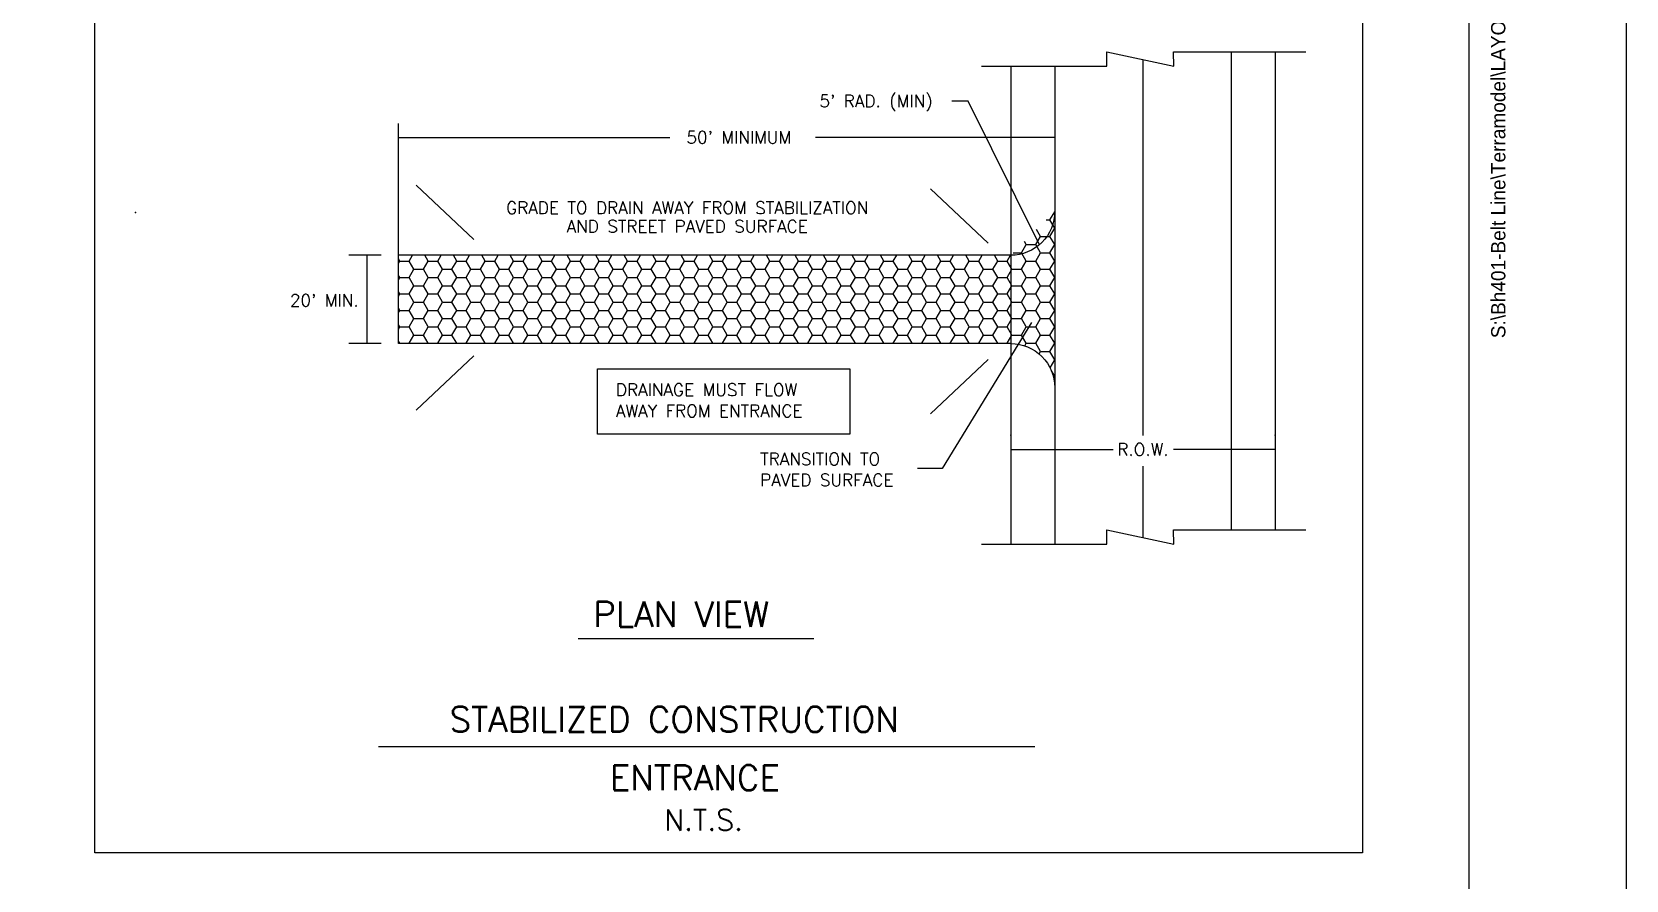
# Model space of a CAD drawing. Header units: inches. Extents: x 0 to 5400, y 0 to 3454.
# Drawn here: x 4392 to 5400, y 2382 to 2918 of the extents above; entities that cross this region are included whole.
import ezdxf
from ezdxf.enums import TextEntityAlignment as Align

# ---------------------------------------------------------------- set-up
doc = ezdxf.new("R2010")
doc.units = ezdxf.units.IN
doc.header["$MEASUREMENT"] = 0
doc.linetypes.add('DIMENSION_LINE', pattern=[200, 100, 100])
doc.linetypes.add('LEADER_LINE', pattern=[2, 1, 1])
doc.layers.add('SHEET', color=4, linetype='Continuous')
doc.styles.add('SIMPLEX', font='simplex')
doc.styles.add('TMODELF', font='tmodelf')

# ---------------------------------------------------------------- blocks, each defined once
blk = doc.blocks.new('__HATCH_067')
at = {"layer": 'SHEET', "color": 1, "linetype": 'Continuous'}
for p, q in [((0.1488, 0.1488), (0.1653, 0.1488)), ((0.1653, 0.1488), (0.1853, 0.1834)), ((0.1853, 0.1141), (0.1653, 0.1488)), ((0.1853, 0.1834), (0.1846, 0.1846)), ((0.1853, 0.1834), (0.1857, 0.1834)), ((0.1053, 0.0448), (0.1253, 0.0795)), ((0.1253, 0.0795), (0.1085, 0.1085)), ((0.1253, 0.0795), (0.1653, 0.0795)), ((0.1653, 0.0795), (0.1853, 0.1141)), ((0.1853, 0.0448), (0.1653, 0.0795)), ((0.1853, 0.1141), (0.1857, 0.1141)), ((-2.5347, -0.0245), (-2.5206, 0)), ((-2.4547, -0.0245), (-2.4688, 0)), ((-2.4147, -0.0245), (-2.4006, 0)), ((-2.3347, -0.0245), (-2.3488, 0)), ((-2.2947, -0.0245), (-2.2806, 0)), ((-2.2147, -0.0245), (-2.2288, 0)), ((-2.1747, -0.0245), (-2.1606, 0)), ((-2.0947, -0.0245), (-2.1088, 0)), ((-2.0547, -0.0245), (-2.0406, 0)), ((-1.9747, -0.0245), (-1.9888, 0)), ((-1.9347, -0.0245), (-1.9206, 0)), ((-1.8547, -0.0245), (-1.8688, 0)), ((-1.8147, -0.0245), (-1.8006, 0)), ((-1.7347, -0.0245), (-1.7488, 0)), ((-1.6147, -0.0245), (-1.6288, 0)), ((-1.5747, -0.0245), (-1.5606, 0)), ((-1.4947, -0.0245), (-1.5088, 0)), ((-1.4547, -0.0245), (-1.4406, 0)), ((-1.3747, -0.0245), (-1.3888, 0)), ((-1.3347, -0.0245), (-1.3206, 0)), ((-1.2547, -0.0245), (-1.2688, 0)), ((-1.2147, -0.0245), (-1.2006, 0)), ((-1.1347, -0.0245), (-1.1488, 0)), ((-1.0947, -0.0245), (-1.0806, 0)), ((-1.0147, -0.0245), (-1.0288, 0)), ((-0.9747, -0.0245), (-0.9606, 0)), ((-0.8947, -0.0245), (-0.9088, 0)), ((-0.8547, -0.0245), (-0.8406, 0)), ((-0.7747, -0.0245), (-0.7888, 0)), ((-0.7347, -0.0245), (-0.7206, 0)), ((-0.6547, -0.0245), (-0.6688, 0)), ((-0.6147, -0.0245), (-0.6006, 0)), ((-0.5347, -0.0245), (-0.5488, 0)), ((-0.4147, -0.0245), (-0.4288, 0)), ((-0.3747, -0.0245), (-0.3606, 0)), ((-0.2947, -0.0245), (-0.3088, 0)), ((-0.2547, -0.0245), (-0.2406, 0)), ((-0.1747, -0.0245), (-0.1888, 0)), ((-0.1347, -0.0245), (-0.1206, 0)), ((-0.0547, -0.0245), (-0.0688, 0)), ((-0.0147, -0.0245), (-0.0006, 0)), ((0.0102, 0.0102), (0.0453, 0.0102)), ((0.0453, 0.0102), (0.0653, 0.0448)), ((0.0653, -0.0245), (0.0453, 0.0102)), ((0.0653, 0.0448), (0.0578, 0.0578)), ((0.0653, 0.0448), (0.1053, 0.0448)), ((0.1253, 0.0102), (0.1053, 0.0448)), ((0.1053, -0.0245), (0.1253, 0.0102)), ((0.1253, 0.0102), (0.1653, 0.0102)), ((0.1653, 0.0102), (0.1853, 0.0448)), ((0.1853, -0.0245), (0.1653, 0.0102)), ((0.1853, 0.0448), (0.1857, 0.0448)), ((-2.5747, -0.0245), (-2.58, -0.0152)), ((-2.58, -0.0337), (-2.5747, -0.0245)), ((-2.5747, -0.0245), (-2.5347, -0.0245)), ((-2.5147, -0.0591), (-2.5347, -0.0245)), ((-2.5347, -0.0937), (-2.5147, -0.0591)), ((-2.5147, -0.0591), (-2.4747, -0.0591)), ((-2.4747, -0.0591), (-2.4547, -0.0245)), ((-2.4547, -0.0937), (-2.4747, -0.0591)), ((-2.4547, -0.0245), (-2.4147, -0.0245)), ((-2.3947, -0.0591), (-2.4147, -0.0245)), ((-2.4147, -0.0937), (-2.3947, -0.0591)), ((-2.3947, -0.0591), (-2.3547, -0.0591)), ((-2.3547, -0.0591), (-2.3347, -0.0245)), ((-2.3347, -0.0937), (-2.3547, -0.0591)), ((-2.3347, -0.0245), (-2.2947, -0.0245)), ((-2.2747, -0.0591), (-2.2947, -0.0245)), ((-2.2947, -0.0937), (-2.2747, -0.0591)), ((-2.2747, -0.0591), (-2.2347, -0.0591)), ((-2.2347, -0.0591), (-2.2147, -0.0245)), ((-2.2147, -0.0937), (-2.2347, -0.0591)), ((-2.2147, -0.0245), (-2.1747, -0.0245)), ((-2.1547, -0.0591), (-2.1747, -0.0245)), ((-2.1747, -0.0937), (-2.1547, -0.0591)), ((-2.1547, -0.0591), (-2.1147, -0.0591)), ((-2.1147, -0.0591), (-2.0947, -0.0245)), ((-2.0947, -0.0937), (-2.1147, -0.0591)), ((-2.0947, -0.0245), (-2.0547, -0.0245)), ((-2.0347, -0.0591), (-2.0547, -0.0245)), ((-2.0547, -0.0937), (-2.0347, -0.0591)), ((-2.0347, -0.0591), (-1.9947, -0.0591)), ((-1.9947, -0.0591), (-1.9747, -0.0245)), ((-1.9747, -0.0937), (-1.9947, -0.0591)), ((-1.9747, -0.0245), (-1.9347, -0.0245)), ((-1.9147, -0.0591), (-1.9347, -0.0245)), ((-1.9347, -0.0937), (-1.9147, -0.0591)), ((-1.9147, -0.0591), (-1.8747, -0.0591)), ((-1.8747, -0.0591), (-1.8547, -0.0245)), ((-1.8547, -0.0937), (-1.8747, -0.0591)), ((-1.8547, -0.0245), (-1.8147, -0.0245)), ((-1.7947, -0.0591), (-1.8147, -0.0245)), ((-1.8147, -0.0937), (-1.7947, -0.0591)), ((-1.7947, -0.0591), (-1.7547, -0.0591)), ((-1.7547, -0.0591), (-1.7347, -0.0245)), ((-1.7347, -0.0937), (-1.7547, -0.0591)), ((-1.7347, -0.0245), (-1.6947, -0.0245)), ((-1.6947, -0.0245), (-1.6806, 0)), ((-1.6747, -0.0591), (-1.6947, -0.0245)), ((-1.6947, -0.0937), (-1.6747, -0.0591)), ((-1.6747, -0.0591), (-1.6347, -0.0591)), ((-1.6347, -0.0591), (-1.6147, -0.0245)), ((-1.6147, -0.0937), (-1.6347, -0.0591)), ((-1.6147, -0.0245), (-1.5747, -0.0245)), ((-1.5547, -0.0591), (-1.5747, -0.0245)), ((-1.5747, -0.0937), (-1.5547, -0.0591)), ((-1.5547, -0.0591), (-1.5147, -0.0591)), ((-1.5147, -0.0591), (-1.4947, -0.0245)), ((-1.4947, -0.0937), (-1.5147, -0.0591)), ((-1.4947, -0.0245), (-1.4547, -0.0245)), ((-1.4347, -0.0591), (-1.4547, -0.0245)), ((-1.4547, -0.0937), (-1.4347, -0.0591)), ((-1.4347, -0.0591), (-1.3947, -0.0591)), ((-1.3947, -0.0591), (-1.3747, -0.0245)), ((-1.3747, -0.0937), (-1.3947, -0.0591)), ((-1.3747, -0.0245), (-1.3347, -0.0245)), ((-1.3147, -0.0591), (-1.3347, -0.0245)), ((-1.3347, -0.0937), (-1.3147, -0.0591)), ((-1.3147, -0.0591), (-1.2747, -0.0591)), ((-1.2747, -0.0591), (-1.2547, -0.0245)), ((-1.2547, -0.0937), (-1.2747, -0.0591)), ((-1.2547, -0.0245), (-1.2147, -0.0245)), ((-1.1947, -0.0591), (-1.2147, -0.0245)), ((-1.2147, -0.0937), (-1.1947, -0.0591)), ((-1.1947, -0.0591), (-1.1547, -0.0591)), ((-1.1547, -0.0591), (-1.1347, -0.0245)), ((-1.1347, -0.0937), (-1.1547, -0.0591)), ((-1.1347, -0.0245), (-1.0947, -0.0245)), ((-1.0747, -0.0591), (-1.0947, -0.0245)), ((-1.0947, -0.0937), (-1.0747, -0.0591)), ((-1.0747, -0.0591), (-1.0347, -0.0591)), ((-1.0347, -0.0591), (-1.0147, -0.0245)), ((-1.0147, -0.0937), (-1.0347, -0.0591)), ((-1.0147, -0.0245), (-0.9747, -0.0245)), ((-0.9547, -0.0591), (-0.9747, -0.0245)), ((-0.9747, -0.0937), (-0.9547, -0.0591)), ((-0.9547, -0.0591), (-0.9147, -0.0591)), ((-0.9147, -0.0591), (-0.8947, -0.0245)), ((-0.8947, -0.0937), (-0.9147, -0.0591)), ((-0.8947, -0.0245), (-0.8547, -0.0245)), ((-0.8347, -0.0591), (-0.8547, -0.0245)), ((-0.8547, -0.0937), (-0.8347, -0.0591)), ((-0.8347, -0.0591), (-0.7947, -0.0591)), ((-0.7947, -0.0591), (-0.7747, -0.0245)), ((-0.7747, -0.0937), (-0.7947, -0.0591)), ((-0.7747, -0.0245), (-0.7347, -0.0245)), ((-0.7147, -0.0591), (-0.7347, -0.0245)), ((-0.7347, -0.0937), (-0.7147, -0.0591)), ((-0.7147, -0.0591), (-0.6747, -0.0591)), ((-0.6747, -0.0591), (-0.6547, -0.0245)), ((-0.6547, -0.0937), (-0.6747, -0.0591)), ((-0.6547, -0.0245), (-0.6147, -0.0245)), ((-0.5947, -0.0591), (-0.6147, -0.0245)), ((-0.6147, -0.0937), (-0.5947, -0.0591)), ((-0.5947, -0.0591), (-0.5547, -0.0591)), ((-0.5547, -0.0591), (-0.5347, -0.0245)), ((-0.5347, -0.0937), (-0.5547, -0.0591)), ((-0.5347, -0.0245), (-0.4947, -0.0245)), ((-0.4947, -0.0245), (-0.4806, 0)), ((-0.4747, -0.0591), (-0.4947, -0.0245)), ((-0.4947, -0.0937), (-0.4747, -0.0591)), ((-0.4747, -0.0591), (-0.4347, -0.0591)), ((-0.4347, -0.0591), (-0.4147, -0.0245)), ((-0.4147, -0.0937), (-0.4347, -0.0591)), ((-0.4147, -0.0245), (-0.3747, -0.0245)), ((-0.3547, -0.0591), (-0.3747, -0.0245)), ((-0.3747, -0.0937), (-0.3547, -0.0591)), ((-0.3547, -0.0591), (-0.3147, -0.0591)), ((-0.3147, -0.0591), (-0.2947, -0.0245)), ((-0.2947, -0.0937), (-0.3147, -0.0591)), ((-0.2947, -0.0245), (-0.2547, -0.0245)), ((-0.2347, -0.0591), (-0.2547, -0.0245)), ((-0.2547, -0.0937), (-0.2347, -0.0591)), ((-0.2347, -0.0591), (-0.1947, -0.0591)), ((-0.1947, -0.0591), (-0.1747, -0.0245)), ((-0.1747, -0.0937), (-0.1947, -0.0591)), ((-0.1747, -0.0245), (-0.1347, -0.0245)), ((-0.1147, -0.0591), (-0.1347, -0.0245)), ((-0.1347, -0.0937), (-0.1147, -0.0591)), ((-0.1147, -0.0591), (-0.0747, -0.0591)), ((-0.0747, -0.0591), (-0.0547, -0.0245)), ((-0.0547, -0.0937), (-0.0747, -0.0591)), ((-0.0547, -0.0245), (-0.0147, -0.0245)), ((0.0053, -0.0591), (-0.0147, -0.0245)), ((-0.0147, -0.0937), (0.0053, -0.0591)), ((0.0053, -0.0591), (0.0453, -0.0591)), ((0.0453, -0.0591), (0.0653, -0.0245)), ((0.0653, -0.0937), (0.0453, -0.0591)), ((0.0653, -0.0245), (0.1053, -0.0245)), ((0.1253, -0.0591), (0.1053, -0.0245)), ((0.1053, -0.0937), (0.1253, -0.0591)), ((0.1253, -0.0591), (0.1653, -0.0591)), ((0.1653, -0.0591), (0.1853, -0.0245)), ((0.1853, -0.0937), (0.1653, -0.0591)), ((0.1853, -0.0245), (0.1857, -0.0245)), ((-2.5747, -0.0937), (-2.58, -0.0845)), ((-2.58, -0.103), (-2.5747, -0.0937)), ((-2.5747, -0.0937), (-2.5347, -0.0937)), ((-2.5147, -0.1284), (-2.5347, -0.0937)), ((-2.5347, -0.163), (-2.5147, -0.1284)), ((-2.5147, -0.1284), (-2.4747, -0.1284)), ((-2.4747, -0.1284), (-2.4547, -0.0937)), ((-2.4547, -0.163), (-2.4747, -0.1284)), ((-2.4547, -0.0937), (-2.4147, -0.0937)), ((-2.3947, -0.1284), (-2.4147, -0.0937)), ((-2.4147, -0.163), (-2.3947, -0.1284)), ((-2.3947, -0.1284), (-2.3547, -0.1284)), ((-2.3547, -0.1284), (-2.3347, -0.0937)), ((-2.3347, -0.163), (-2.3547, -0.1284)), ((-2.3347, -0.0937), (-2.2947, -0.0937)), ((-2.2747, -0.1284), (-2.2947, -0.0937)), ((-2.2947, -0.163), (-2.2747, -0.1284)), ((-2.2747, -0.1284), (-2.2347, -0.1284)), ((-2.2347, -0.1284), (-2.2147, -0.0937)), ((-2.2147, -0.163), (-2.2347, -0.1284)), ((-2.2147, -0.0937), (-2.1747, -0.0937)), ((-2.1547, -0.1284), (-2.1747, -0.0937)), ((-2.1747, -0.163), (-2.1547, -0.1284)), ((-2.1547, -0.1284), (-2.1147, -0.1284)), ((-2.1147, -0.1284), (-2.0947, -0.0937)), ((-2.0947, -0.163), (-2.1147, -0.1284)), ((-2.0947, -0.0937), (-2.0547, -0.0937)), ((-2.0347, -0.1284), (-2.0547, -0.0937)), ((-2.0547, -0.163), (-2.0347, -0.1284)), ((-2.0347, -0.1284), (-1.9947, -0.1284)), ((-1.9947, -0.1284), (-1.9747, -0.0937)), ((-1.9747, -0.163), (-1.9947, -0.1284)), ((-1.9747, -0.0937), (-1.9347, -0.0937)), ((-1.9147, -0.1284), (-1.9347, -0.0937)), ((-1.9347, -0.163), (-1.9147, -0.1284)), ((-1.9147, -0.1284), (-1.8747, -0.1284)), ((-1.8747, -0.1284), (-1.8547, -0.0937)), ((-1.8547, -0.163), (-1.8747, -0.1284)), ((-1.8547, -0.0937), (-1.8147, -0.0937)), ((-1.7947, -0.1284), (-1.8147, -0.0937)), ((-1.8147, -0.163), (-1.7947, -0.1284)), ((-1.7947, -0.1284), (-1.7547, -0.1284)), ((-1.7547, -0.1284), (-1.7347, -0.0937)), ((-1.7347, -0.163), (-1.7547, -0.1284)), ((-1.7347, -0.0937), (-1.6947, -0.0937)), ((-1.6747, -0.1284), (-1.6947, -0.0937)), ((-1.6947, -0.163), (-1.6747, -0.1284)), ((-1.6747, -0.1284), (-1.6347, -0.1284)), ((-1.6347, -0.1284), (-1.6147, -0.0937)), ((-1.6147, -0.163), (-1.6347, -0.1284)), ((-1.6147, -0.0937), (-1.5747, -0.0937)), ((-1.5547, -0.1284), (-1.5747, -0.0937)), ((-1.5747, -0.163), (-1.5547, -0.1284)), ((-1.5547, -0.1284), (-1.5147, -0.1284)), ((-1.5147, -0.1284), (-1.4947, -0.0937)), ((-1.4947, -0.163), (-1.5147, -0.1284)), ((-1.4947, -0.0937), (-1.4547, -0.0937)), ((-1.4347, -0.1284), (-1.4547, -0.0937)), ((-1.4547, -0.163), (-1.4347, -0.1284)), ((-1.4347, -0.1284), (-1.3947, -0.1284)), ((-1.3947, -0.1284), (-1.3747, -0.0937)), ((-1.3747, -0.163), (-1.3947, -0.1284)), ((-1.3747, -0.0937), (-1.3347, -0.0937)), ((-1.3147, -0.1284), (-1.3347, -0.0937)), ((-1.3347, -0.163), (-1.3147, -0.1284)), ((-1.3147, -0.1284), (-1.2747, -0.1284)), ((-1.2747, -0.1284), (-1.2547, -0.0937)), ((-1.2547, -0.163), (-1.2747, -0.1284)), ((-1.2547, -0.0937), (-1.2147, -0.0937)), ((-1.1947, -0.1284), (-1.2147, -0.0937)), ((-1.2147, -0.163), (-1.1947, -0.1284)), ((-1.1947, -0.1284), (-1.1547, -0.1284)), ((-1.1547, -0.1284), (-1.1347, -0.0937)), ((-1.1347, -0.163), (-1.1547, -0.1284)), ((-1.1347, -0.0937), (-1.0947, -0.0937)), ((-1.0747, -0.1284), (-1.0947, -0.0937)), ((-1.0947, -0.163), (-1.0747, -0.1284)), ((-1.0747, -0.1284), (-1.0347, -0.1284)), ((-1.0347, -0.1284), (-1.0147, -0.0937)), ((-1.0147, -0.163), (-1.0347, -0.1284)), ((-1.0147, -0.0937), (-0.9747, -0.0937)), ((-0.9547, -0.1284), (-0.9747, -0.0937)), ((-0.9747, -0.163), (-0.9547, -0.1284)), ((-0.9547, -0.1284), (-0.9147, -0.1284)), ((-0.9147, -0.1284), (-0.8947, -0.0937)), ((-0.8947, -0.163), (-0.9147, -0.1284)), ((-0.8947, -0.0937), (-0.8547, -0.0937)), ((-0.8347, -0.1284), (-0.8547, -0.0937)), ((-0.8547, -0.163), (-0.8347, -0.1284)), ((-0.8347, -0.1284), (-0.7947, -0.1284)), ((-0.7947, -0.1284), (-0.7747, -0.0937)), ((-0.7747, -0.163), (-0.7947, -0.1284)), ((-0.7747, -0.0937), (-0.7347, -0.0937)), ((-0.7147, -0.1284), (-0.7347, -0.0937)), ((-0.7347, -0.163), (-0.7147, -0.1284)), ((-0.7147, -0.1284), (-0.6747, -0.1284)), ((-0.6747, -0.1284), (-0.6547, -0.0937)), ((-0.6547, -0.163), (-0.6747, -0.1284)), ((-0.6547, -0.0937), (-0.6147, -0.0937)), ((-0.5947, -0.1284), (-0.6147, -0.0937)), ((-0.6147, -0.163), (-0.5947, -0.1284)), ((-0.5947, -0.1284), (-0.5547, -0.1284)), ((-0.5547, -0.1284), (-0.5347, -0.0937)), ((-0.5347, -0.163), (-0.5547, -0.1284)), ((-0.5347, -0.0937), (-0.4947, -0.0937)), ((-0.4747, -0.1284), (-0.4947, -0.0937)), ((-0.4947, -0.163), (-0.4747, -0.1284)), ((-0.4747, -0.1284), (-0.4347, -0.1284)), ((-0.4347, -0.1284), (-0.4147, -0.0937)), ((-0.4147, -0.163), (-0.4347, -0.1284)), ((-0.4147, -0.0937), (-0.3747, -0.0937)), ((-0.3547, -0.1284), (-0.3747, -0.0937)), ((-0.3747, -0.163), (-0.3547, -0.1284)), ((-0.3547, -0.1284), (-0.3147, -0.1284)), ((-0.3147, -0.1284), (-0.2947, -0.0937)), ((-0.2947, -0.163), (-0.3147, -0.1284)), ((-0.2947, -0.0937), (-0.2547, -0.0937)), ((-0.2347, -0.1284), (-0.2547, -0.0937)), ((-0.2547, -0.163), (-0.2347, -0.1284)), ((-0.2347, -0.1284), (-0.1947, -0.1284)), ((-0.1947, -0.1284), (-0.1747, -0.0937)), ((-0.1747, -0.163), (-0.1947, -0.1284)), ((-0.1747, -0.0937), (-0.1347, -0.0937)), ((-0.1147, -0.1284), (-0.1347, -0.0937)), ((-0.1347, -0.163), (-0.1147, -0.1284)), ((-0.1147, -0.1284), (-0.0747, -0.1284)), ((-0.0747, -0.1284), (-0.0547, -0.0937)), ((-0.0547, -0.163), (-0.0747, -0.1284)), ((-0.0547, -0.0937), (-0.0147, -0.0937)), ((0.0053, -0.1284), (-0.0147, -0.0937)), ((-0.0147, -0.163), (0.0053, -0.1284)), ((0.0053, -0.1284), (0.0453, -0.1284)), ((0.0453, -0.1284), (0.0653, -0.0937)), ((0.0653, -0.163), (0.0453, -0.1284)), ((0.0653, -0.0937), (0.1053, -0.0937)), ((0.1253, -0.1284), (0.1053, -0.0937)), ((0.1053, -0.163), (0.1253, -0.1284)), ((0.1253, -0.1284), (0.1653, -0.1284)), ((0.1653, -0.1284), (0.1853, -0.0937)), ((0.1853, -0.163), (0.1653, -0.1284)), ((0.1853, -0.0937), (0.1857, -0.0937)), ((-2.5747, -0.163), (-2.58, -0.1538)), ((-2.58, -0.1723), (-2.5747, -0.163)), ((-2.5747, -0.163), (-2.5347, -0.163)), ((-2.5147, -0.1977), (-2.5347, -0.163)), ((-2.5347, -0.2323), (-2.5147, -0.1977)), ((-2.5147, -0.1977), (-2.4747, -0.1977)), ((-2.4747, -0.1977), (-2.4547, -0.163)), ((-2.4547, -0.2323), (-2.4747, -0.1977)), ((-2.4547, -0.163), (-2.4147, -0.163)), ((-2.3947, -0.1977), (-2.4147, -0.163)), ((-2.4147, -0.2323), (-2.3947, -0.1977)), ((-2.3947, -0.1977), (-2.3547, -0.1977)), ((-2.3547, -0.1977), (-2.3347, -0.163)), ((-2.3347, -0.2323), (-2.3547, -0.1977)), ((-2.3347, -0.163), (-2.2947, -0.163)), ((-2.2747, -0.1977), (-2.2947, -0.163)), ((-2.2947, -0.2323), (-2.2747, -0.1977)), ((-2.2747, -0.1977), (-2.2347, -0.1977)), ((-2.2347, -0.1977), (-2.2147, -0.163)), ((-2.2147, -0.2323), (-2.2347, -0.1977)), ((-2.2147, -0.163), (-2.1747, -0.163)), ((-2.1547, -0.1977), (-2.1747, -0.163)), ((-2.1747, -0.2323), (-2.1547, -0.1977)), ((-2.1547, -0.1977), (-2.1147, -0.1977)), ((-2.1147, -0.1977), (-2.0947, -0.163)), ((-2.0947, -0.2323), (-2.1147, -0.1977)), ((-2.0947, -0.163), (-2.0547, -0.163)), ((-2.0347, -0.1977), (-2.0547, -0.163)), ((-2.0547, -0.2323), (-2.0347, -0.1977)), ((-2.0347, -0.1977), (-1.9947, -0.1977)), ((-1.9947, -0.1977), (-1.9747, -0.163)), ((-1.9747, -0.2323), (-1.9947, -0.1977)), ((-1.9747, -0.163), (-1.9347, -0.163)), ((-1.9147, -0.1977), (-1.9347, -0.163)), ((-1.9347, -0.2323), (-1.9147, -0.1977)), ((-1.9147, -0.1977), (-1.8747, -0.1977)), ((-1.8747, -0.1977), (-1.8547, -0.163)), ((-1.8547, -0.2323), (-1.8747, -0.1977)), ((-1.8547, -0.163), (-1.8147, -0.163)), ((-1.7947, -0.1977), (-1.8147, -0.163)), ((-1.8147, -0.2323), (-1.7947, -0.1977)), ((-1.7947, -0.1977), (-1.7547, -0.1977)), ((-1.7547, -0.1977), (-1.7347, -0.163)), ((-1.7347, -0.2323), (-1.7547, -0.1977)), ((-1.7347, -0.163), (-1.6947, -0.163)), ((-1.6747, -0.1977), (-1.6947, -0.163)), ((-1.6947, -0.2323), (-1.6747, -0.1977)), ((-1.6747, -0.1977), (-1.6347, -0.1977)), ((-1.6347, -0.1977), (-1.6147, -0.163)), ((-1.6147, -0.2323), (-1.6347, -0.1977)), ((-1.6147, -0.163), (-1.5747, -0.163)), ((-1.5547, -0.1977), (-1.5747, -0.163)), ((-1.5747, -0.2323), (-1.5547, -0.1977)), ((-1.5547, -0.1977), (-1.5147, -0.1977)), ((-1.5147, -0.1977), (-1.4947, -0.163)), ((-1.4947, -0.2323), (-1.5147, -0.1977)), ((-1.4947, -0.163), (-1.4547, -0.163)), ((-1.4347, -0.1977), (-1.4547, -0.163)), ((-1.4547, -0.2323), (-1.4347, -0.1977)), ((-1.4347, -0.1977), (-1.3947, -0.1977)), ((-1.3947, -0.1977), (-1.3747, -0.163)), ((-1.3747, -0.2323), (-1.3947, -0.1977)), ((-1.3747, -0.163), (-1.3347, -0.163)), ((-1.3147, -0.1977), (-1.3347, -0.163)), ((-1.3347, -0.2323), (-1.3147, -0.1977)), ((-1.3147, -0.1977), (-1.2747, -0.1977)), ((-1.2747, -0.1977), (-1.2547, -0.163)), ((-1.2547, -0.2323), (-1.2747, -0.1977)), ((-1.2547, -0.163), (-1.2147, -0.163)), ((-1.1947, -0.1977), (-1.2147, -0.163)), ((-1.2147, -0.2323), (-1.1947, -0.1977)), ((-1.1947, -0.1977), (-1.1547, -0.1977)), ((-1.1547, -0.1977), (-1.1347, -0.163)), ((-1.1347, -0.2323), (-1.1547, -0.1977)), ((-1.1347, -0.163), (-1.0947, -0.163)), ((-1.0747, -0.1977), (-1.0947, -0.163)), ((-1.0947, -0.2323), (-1.0747, -0.1977)), ((-1.0747, -0.1977), (-1.0347, -0.1977)), ((-1.0347, -0.1977), (-1.0147, -0.163)), ((-1.0147, -0.2323), (-1.0347, -0.1977)), ((-1.0147, -0.163), (-0.9747, -0.163)), ((-0.9547, -0.1977), (-0.9747, -0.163)), ((-0.9747, -0.2323), (-0.9547, -0.1977)), ((-0.9547, -0.1977), (-0.9147, -0.1977)), ((-0.9147, -0.1977), (-0.8947, -0.163)), ((-0.8947, -0.2323), (-0.9147, -0.1977)), ((-0.8947, -0.163), (-0.8547, -0.163)), ((-0.8347, -0.1977), (-0.8547, -0.163)), ((-0.8547, -0.2323), (-0.8347, -0.1977)), ((-0.8347, -0.1977), (-0.7947, -0.1977)), ((-0.7947, -0.1977), (-0.7747, -0.163)), ((-0.7747, -0.2323), (-0.7947, -0.1977)), ((-0.7747, -0.163), (-0.7347, -0.163)), ((-0.7147, -0.1977), (-0.7347, -0.163)), ((-0.7347, -0.2323), (-0.7147, -0.1977)), ((-0.7147, -0.1977), (-0.6747, -0.1977)), ((-0.6747, -0.1977), (-0.6547, -0.163)), ((-0.6547, -0.2323), (-0.6747, -0.1977)), ((-0.6547, -0.163), (-0.6147, -0.163)), ((-0.5947, -0.1977), (-0.6147, -0.163)), ((-0.6147, -0.2323), (-0.5947, -0.1977)), ((-0.5947, -0.1977), (-0.5547, -0.1977)), ((-0.5547, -0.1977), (-0.5347, -0.163)), ((-0.5347, -0.2323), (-0.5547, -0.1977)), ((-0.5347, -0.163), (-0.4947, -0.163)), ((-0.4747, -0.1977), (-0.4947, -0.163)), ((-0.4947, -0.2323), (-0.4747, -0.1977)), ((-0.4747, -0.1977), (-0.4347, -0.1977)), ((-0.4347, -0.1977), (-0.4147, -0.163)), ((-0.4147, -0.2323), (-0.4347, -0.1977)), ((-0.4147, -0.163), (-0.3747, -0.163)), ((-0.3547, -0.1977), (-0.3747, -0.163)), ((-0.3747, -0.2323), (-0.3547, -0.1977)), ((-0.3547, -0.1977), (-0.3147, -0.1977)), ((-0.3147, -0.1977), (-0.2947, -0.163)), ((-0.2947, -0.2323), (-0.3147, -0.1977)), ((-0.2947, -0.163), (-0.2547, -0.163)), ((-0.2347, -0.1977), (-0.2547, -0.163)), ((-0.2547, -0.2323), (-0.2347, -0.1977)), ((-0.2347, -0.1977), (-0.1947, -0.1977)), ((-0.1947, -0.1977), (-0.1747, -0.163)), ((-0.1747, -0.2323), (-0.1947, -0.1977)), ((-0.1747, -0.163), (-0.1347, -0.163)), ((-0.1147, -0.1977), (-0.1347, -0.163)), ((-0.1347, -0.2323), (-0.1147, -0.1977)), ((-0.1147, -0.1977), (-0.0747, -0.1977)), ((-0.0747, -0.1977), (-0.0547, -0.163)), ((-0.0547, -0.2323), (-0.0747, -0.1977)), ((-0.0547, -0.163), (-0.0147, -0.163)), ((0.0053, -0.1977), (-0.0147, -0.163)), ((-0.0147, -0.2323), (0.0053, -0.1977)), ((0.0053, -0.1977), (0.0453, -0.1977)), ((0.0453, -0.1977), (0.0653, -0.163)), ((0.0653, -0.2323), (0.0453, -0.1977)), ((0.0653, -0.163), (0.1053, -0.163)), ((0.1253, -0.1977), (0.1053, -0.163)), ((0.1053, -0.2323), (0.1253, -0.1977)), ((0.1253, -0.1977), (0.1653, -0.1977)), ((0.1653, -0.1977), (0.1853, -0.163)), ((0.1853, -0.2323), (0.1653, -0.1977)), ((0.1853, -0.163), (0.1857, -0.163)), ((-2.5747, -0.2323), (-2.58, -0.223)), ((-2.58, -0.2415), (-2.5747, -0.2323)), ((-2.5747, -0.2323), (-2.5347, -0.2323)), ((-2.5147, -0.2669), (-2.5347, -0.2323)), ((-2.5347, -0.3016), (-2.5147, -0.2669)), ((-2.5147, -0.2669), (-2.4747, -0.2669)), ((-2.4747, -0.2669), (-2.4547, -0.2323)), ((-2.4547, -0.3016), (-2.4747, -0.2669)), ((-2.4547, -0.2323), (-2.4147, -0.2323)), ((-2.3947, -0.2669), (-2.4147, -0.2323)), ((-2.4147, -0.3016), (-2.3947, -0.2669)), ((-2.3947, -0.2669), (-2.3547, -0.2669)), ((-2.3547, -0.2669), (-2.3347, -0.2323)), ((-2.3347, -0.3016), (-2.3547, -0.2669)), ((-2.3347, -0.2323), (-2.2947, -0.2323)), ((-2.2747, -0.2669), (-2.2947, -0.2323)), ((-2.2947, -0.3016), (-2.2747, -0.2669)), ((-2.2747, -0.2669), (-2.2347, -0.2669)), ((-2.2347, -0.2669), (-2.2147, -0.2323)), ((-2.2147, -0.3016), (-2.2347, -0.2669)), ((-2.2147, -0.2323), (-2.1747, -0.2323)), ((-2.1547, -0.2669), (-2.1747, -0.2323)), ((-2.1747, -0.3016), (-2.1547, -0.2669)), ((-2.1547, -0.2669), (-2.1147, -0.2669)), ((-2.1147, -0.2669), (-2.0947, -0.2323)), ((-2.0947, -0.3016), (-2.1147, -0.2669)), ((-2.0947, -0.2323), (-2.0547, -0.2323)), ((-2.0347, -0.2669), (-2.0547, -0.2323)), ((-2.0547, -0.3016), (-2.0347, -0.2669)), ((-2.0347, -0.2669), (-1.9947, -0.2669)), ((-1.9947, -0.2669), (-1.9747, -0.2323)), ((-1.9747, -0.3016), (-1.9947, -0.2669)), ((-1.9747, -0.2323), (-1.9347, -0.2323)), ((-1.9147, -0.2669), (-1.9347, -0.2323)), ((-1.9347, -0.3016), (-1.9147, -0.2669)), ((-1.9147, -0.2669), (-1.8747, -0.2669)), ((-1.8747, -0.2669), (-1.8547, -0.2323)), ((-1.8547, -0.3016), (-1.8747, -0.2669)), ((-1.8547, -0.2323), (-1.8147, -0.2323)), ((-1.7947, -0.2669), (-1.8147, -0.2323)), ((-1.8147, -0.3016), (-1.7947, -0.2669)), ((-1.7947, -0.2669), (-1.7547, -0.2669)), ((-1.7547, -0.2669), (-1.7347, -0.2323)), ((-1.7347, -0.3016), (-1.7547, -0.2669)), ((-1.7347, -0.2323), (-1.6947, -0.2323)), ((-1.6747, -0.2669), (-1.6947, -0.2323)), ((-1.6947, -0.3016), (-1.6747, -0.2669)), ((-1.6747, -0.2669), (-1.6347, -0.2669)), ((-1.6347, -0.2669), (-1.6147, -0.2323)), ((-1.6147, -0.3016), (-1.6347, -0.2669)), ((-1.6147, -0.2323), (-1.5747, -0.2323)), ((-1.5547, -0.2669), (-1.5747, -0.2323)), ((-1.5747, -0.3016), (-1.5547, -0.2669)), ((-1.5547, -0.2669), (-1.5147, -0.2669)), ((-1.5147, -0.2669), (-1.4947, -0.2323)), ((-1.4947, -0.3016), (-1.5147, -0.2669)), ((-1.4947, -0.2323), (-1.4547, -0.2323)), ((-1.4347, -0.2669), (-1.4547, -0.2323)), ((-1.4547, -0.3016), (-1.4347, -0.2669)), ((-1.4347, -0.2669), (-1.3947, -0.2669)), ((-1.3947, -0.2669), (-1.3747, -0.2323)), ((-1.3747, -0.3016), (-1.3947, -0.2669)), ((-1.3747, -0.2323), (-1.3347, -0.2323)), ((-1.3147, -0.2669), (-1.3347, -0.2323)), ((-1.3347, -0.3016), (-1.3147, -0.2669)), ((-1.3147, -0.2669), (-1.2747, -0.2669)), ((-1.2747, -0.2669), (-1.2547, -0.2323)), ((-1.2547, -0.3016), (-1.2747, -0.2669)), ((-1.2547, -0.2323), (-1.2147, -0.2323)), ((-1.1947, -0.2669), (-1.2147, -0.2323)), ((-1.2147, -0.3016), (-1.1947, -0.2669)), ((-1.1947, -0.2669), (-1.1547, -0.2669)), ((-1.1547, -0.2669), (-1.1347, -0.2323)), ((-1.1347, -0.3016), (-1.1547, -0.2669)), ((-1.1347, -0.2323), (-1.0947, -0.2323)), ((-1.0747, -0.2669), (-1.0947, -0.2323)), ((-1.0947, -0.3016), (-1.0747, -0.2669)), ((-1.0747, -0.2669), (-1.0347, -0.2669)), ((-1.0347, -0.2669), (-1.0147, -0.2323)), ((-1.0147, -0.3016), (-1.0347, -0.2669)), ((-1.0147, -0.2323), (-0.9747, -0.2323)), ((-0.9547, -0.2669), (-0.9747, -0.2323)), ((-0.9747, -0.3016), (-0.9547, -0.2669)), ((-0.9547, -0.2669), (-0.9147, -0.2669)), ((-0.9147, -0.2669), (-0.8947, -0.2323)), ((-0.8947, -0.3016), (-0.9147, -0.2669)), ((-0.8947, -0.2323), (-0.8547, -0.2323)), ((-0.8347, -0.2669), (-0.8547, -0.2323)), ((-0.8547, -0.3016), (-0.8347, -0.2669)), ((-0.8347, -0.2669), (-0.7947, -0.2669)), ((-0.7947, -0.2669), (-0.7747, -0.2323)), ((-0.7747, -0.3016), (-0.7947, -0.2669)), ((-0.7747, -0.2323), (-0.7347, -0.2323)), ((-0.7147, -0.2669), (-0.7347, -0.2323)), ((-0.7347, -0.3016), (-0.7147, -0.2669)), ((-0.7147, -0.2669), (-0.6747, -0.2669)), ((-0.6747, -0.2669), (-0.6547, -0.2323)), ((-0.6547, -0.3016), (-0.6747, -0.2669)), ((-0.6547, -0.2323), (-0.6147, -0.2323)), ((-0.5947, -0.2669), (-0.6147, -0.2323)), ((-0.6147, -0.3016), (-0.5947, -0.2669)), ((-0.5947, -0.2669), (-0.5547, -0.2669)), ((-0.5547, -0.2669), (-0.5347, -0.2323)), ((-0.5347, -0.3016), (-0.5547, -0.2669)), ((-0.5347, -0.2323), (-0.4947, -0.2323)), ((-0.4747, -0.2669), (-0.4947, -0.2323)), ((-0.4947, -0.3016), (-0.4747, -0.2669)), ((-0.4747, -0.2669), (-0.4347, -0.2669)), ((-0.4347, -0.2669), (-0.4147, -0.2323)), ((-0.4147, -0.3016), (-0.4347, -0.2669)), ((-0.4147, -0.2323), (-0.3747, -0.2323)), ((-0.3547, -0.2669), (-0.3747, -0.2323)), ((-0.3747, -0.3016), (-0.3547, -0.2669)), ((-0.3547, -0.2669), (-0.3147, -0.2669)), ((-0.3147, -0.2669), (-0.2947, -0.2323)), ((-0.2947, -0.3016), (-0.3147, -0.2669)), ((-0.2947, -0.2323), (-0.2547, -0.2323)), ((-0.2347, -0.2669), (-0.2547, -0.2323)), ((-0.2547, -0.3016), (-0.2347, -0.2669)), ((-0.2347, -0.2669), (-0.1947, -0.2669)), ((-0.1947, -0.2669), (-0.1747, -0.2323)), ((-0.1747, -0.3016), (-0.1947, -0.2669)), ((-0.1747, -0.2323), (-0.1347, -0.2323)), ((-0.1147, -0.2669), (-0.1347, -0.2323)), ((-0.1347, -0.3016), (-0.1147, -0.2669)), ((-0.1147, -0.2669), (-0.0747, -0.2669)), ((-0.0747, -0.2669), (-0.0547, -0.2323)), ((-0.0547, -0.3016), (-0.0747, -0.2669)), ((-0.0547, -0.2323), (-0.0147, -0.2323)), ((0.0053, -0.2669), (-0.0147, -0.2323)), ((-0.0147, -0.3016), (0.0053, -0.2669)), ((0.0053, -0.2669), (0.0453, -0.2669)), ((0.0453, -0.2669), (0.0653, -0.2323)), ((0.0653, -0.3016), (0.0453, -0.2669)), ((0.0653, -0.2323), (0.1053, -0.2323)), ((0.1253, -0.2669), (0.1053, -0.2323)), ((0.1053, -0.3016), (0.1253, -0.2669)), ((0.1253, -0.2669), (0.1653, -0.2669)), ((0.1653, -0.2669), (0.1853, -0.2323)), ((0.1853, -0.3016), (0.1653, -0.2669)), ((0.1853, -0.2323), (0.1857, -0.2323)), ((-2.5747, -0.3016), (-2.58, -0.2923)), ((-2.58, -0.3108), (-2.5747, -0.3016)), ((-2.5747, -0.3016), (-2.5347, -0.3016)), ((-2.5147, -0.3362), (-2.5347, -0.3016)), ((-2.4747, -0.3362), (-2.4547, -0.3016)), ((-2.4547, -0.3016), (-2.4147, -0.3016)), ((-2.3947, -0.3362), (-2.4147, -0.3016)), ((-2.3547, -0.3362), (-2.3347, -0.3016)), ((-2.3347, -0.3016), (-2.2947, -0.3016)), ((-2.2747, -0.3362), (-2.2947, -0.3016)), ((-2.2347, -0.3362), (-2.2147, -0.3016)), ((-2.2147, -0.3016), (-2.1747, -0.3016)), ((-2.1547, -0.3362), (-2.1747, -0.3016)), ((-2.1147, -0.3362), (-2.0947, -0.3016)), ((-2.0947, -0.3016), (-2.0547, -0.3016)), ((-2.0347, -0.3362), (-2.0547, -0.3016)), ((-1.9947, -0.3362), (-1.9747, -0.3016)), ((-1.9747, -0.3016), (-1.9347, -0.3016)), ((-1.9147, -0.3362), (-1.9347, -0.3016)), ((-1.8747, -0.3362), (-1.8547, -0.3016)), ((-1.8547, -0.3016), (-1.8147, -0.3016)), ((-1.7947, -0.3362), (-1.8147, -0.3016)), ((-1.7547, -0.3362), (-1.7347, -0.3016)), ((-1.7347, -0.3016), (-1.6947, -0.3016)), ((-1.6747, -0.3362), (-1.6947, -0.3016)), ((-1.6347, -0.3362), (-1.6147, -0.3016)), ((-1.6147, -0.3016), (-1.5747, -0.3016)), ((-1.5547, -0.3362), (-1.5747, -0.3016)), ((-1.5147, -0.3362), (-1.4947, -0.3016)), ((-1.4947, -0.3016), (-1.4547, -0.3016)), ((-1.4347, -0.3362), (-1.4547, -0.3016)), ((-1.3947, -0.3362), (-1.3747, -0.3016)), ((-1.3747, -0.3016), (-1.3347, -0.3016)), ((-1.3147, -0.3362), (-1.3347, -0.3016)), ((-1.2747, -0.3362), (-1.2547, -0.3016)), ((-1.2547, -0.3016), (-1.2147, -0.3016)), ((-1.1947, -0.3362), (-1.2147, -0.3016)), ((-1.1547, -0.3362), (-1.1347, -0.3016)), ((-1.1347, -0.3016), (-1.0947, -0.3016)), ((-1.0747, -0.3362), (-1.0947, -0.3016)), ((-1.0347, -0.3362), (-1.0147, -0.3016)), ((-1.0147, -0.3016), (-0.9747, -0.3016)), ((-0.9547, -0.3362), (-0.9747, -0.3016)), ((-0.9147, -0.3362), (-0.8947, -0.3016)), ((-0.8947, -0.3016), (-0.8547, -0.3016)), ((-0.8347, -0.3362), (-0.8547, -0.3016)), ((-0.7947, -0.3362), (-0.7747, -0.3016)), ((-0.7747, -0.3016), (-0.7347, -0.3016)), ((-0.7147, -0.3362), (-0.7347, -0.3016)), ((-0.6747, -0.3362), (-0.6547, -0.3016)), ((-0.6547, -0.3016), (-0.6147, -0.3016)), ((-0.5947, -0.3362), (-0.6147, -0.3016)), ((-0.5547, -0.3362), (-0.5347, -0.3016)), ((-0.5347, -0.3016), (-0.4947, -0.3016)), ((-0.4747, -0.3362), (-0.4947, -0.3016)), ((-0.4347, -0.3362), (-0.4147, -0.3016)), ((-0.4147, -0.3016), (-0.3747, -0.3016)), ((-0.3547, -0.3362), (-0.3747, -0.3016)), ((-0.3147, -0.3362), (-0.2947, -0.3016)), ((-0.2947, -0.3016), (-0.2547, -0.3016)), ((-0.2347, -0.3362), (-0.2547, -0.3016)), ((-0.1947, -0.3362), (-0.1747, -0.3016)), ((-0.1747, -0.3016), (-0.1347, -0.3016)), ((-0.1147, -0.3362), (-0.1347, -0.3016)), ((-0.0747, -0.3362), (-0.0547, -0.3016)), ((-0.0547, -0.3016), (-0.0147, -0.3016)), ((0.0053, -0.3362), (-0.0147, -0.3016)), ((0.0453, -0.3362), (0.0653, -0.3016)), ((0.0653, -0.3016), (0.1053, -0.3016)), ((0.1253, -0.3362), (0.1053, -0.3016)), ((0.1653, -0.3362), (0.1853, -0.3016)), ((0.1853, -0.3016), (0.1857, -0.3016)), ((-2.5747, -0.3709), (-2.58, -0.3616)), ((-2.575, -0.3714), (-2.5747, -0.3709)), ((-2.5747, -0.3709), (-2.5347, -0.3709)), ((-2.5347, -0.3709), (-2.5147, -0.3362)), ((-2.5344, -0.3714), (-2.5347, -0.3709)), ((-2.5147, -0.3362), (-2.4747, -0.3362)), ((-2.4547, -0.3709), (-2.4747, -0.3362)), ((-2.455, -0.3714), (-2.4547, -0.3709)), ((-2.4547, -0.3709), (-2.4147, -0.3709)), ((-2.4147, -0.3709), (-2.3947, -0.3362)), ((-2.4144, -0.3714), (-2.4147, -0.3709)), ((-2.3947, -0.3362), (-2.3547, -0.3362)), ((-2.3347, -0.3709), (-2.3547, -0.3362)), ((-2.335, -0.3714), (-2.3347, -0.3709)), ((-2.3347, -0.3709), (-2.2947, -0.3709)), ((-2.2947, -0.3709), (-2.2747, -0.3362)), ((-2.2944, -0.3714), (-2.2947, -0.3709)), ((-2.2747, -0.3362), (-2.2347, -0.3362)), ((-2.2147, -0.3709), (-2.2347, -0.3362)), ((-2.215, -0.3714), (-2.2147, -0.3709)), ((-2.2147, -0.3709), (-2.1747, -0.3709)), ((-2.1747, -0.3709), (-2.1547, -0.3362)), ((-2.1744, -0.3714), (-2.1747, -0.3709)), ((-2.1547, -0.3362), (-2.1147, -0.3362)), ((-2.0947, -0.3709), (-2.1147, -0.3362)), ((-2.095, -0.3714), (-2.0947, -0.3709)), ((-2.0947, -0.3709), (-2.0547, -0.3709)), ((-2.0547, -0.3709), (-2.0347, -0.3362)), ((-2.0544, -0.3714), (-2.0547, -0.3709)), ((-2.0347, -0.3362), (-1.9947, -0.3362)), ((-1.9747, -0.3709), (-1.9947, -0.3362)), ((-1.975, -0.3714), (-1.9747, -0.3709)), ((-1.9747, -0.3709), (-1.9347, -0.3709)), ((-1.9347, -0.3709), (-1.9147, -0.3362)), ((-1.9344, -0.3714), (-1.9347, -0.3709)), ((-1.9147, -0.3362), (-1.8747, -0.3362)), ((-1.8547, -0.3709), (-1.8747, -0.3362)), ((-1.855, -0.3714), (-1.8547, -0.3709)), ((-1.8547, -0.3709), (-1.8147, -0.3709)), ((-1.8147, -0.3709), (-1.7947, -0.3362)), ((-1.8144, -0.3714), (-1.8147, -0.3709)), ((-1.7947, -0.3362), (-1.7547, -0.3362)), ((-1.7347, -0.3709), (-1.7547, -0.3362)), ((-1.735, -0.3714), (-1.7347, -0.3709)), ((-1.7347, -0.3709), (-1.6947, -0.3709)), ((-1.6947, -0.3709), (-1.6747, -0.3362)), ((-1.6944, -0.3714), (-1.6947, -0.3709)), ((-1.6747, -0.3362), (-1.6347, -0.3362)), ((-1.6147, -0.3709), (-1.6347, -0.3362)), ((-1.615, -0.3714), (-1.6147, -0.3709)), ((-1.6147, -0.3709), (-1.5747, -0.3709)), ((-1.5747, -0.3709), (-1.5547, -0.3362)), ((-1.5744, -0.3714), (-1.5747, -0.3709)), ((-1.5547, -0.3362), (-1.5147, -0.3362)), ((-1.4947, -0.3709), (-1.5147, -0.3362)), ((-1.495, -0.3714), (-1.4947, -0.3709)), ((-1.4947, -0.3709), (-1.4547, -0.3709)), ((-1.4547, -0.3709), (-1.4347, -0.3362)), ((-1.4544, -0.3714), (-1.4547, -0.3709)), ((-1.4347, -0.3362), (-1.3947, -0.3362)), ((-1.3747, -0.3709), (-1.3947, -0.3362)), ((-1.375, -0.3714), (-1.3747, -0.3709)), ((-1.3747, -0.3709), (-1.3347, -0.3709)), ((-1.3347, -0.3709), (-1.3147, -0.3362)), ((-1.3344, -0.3714), (-1.3347, -0.3709)), ((-1.3147, -0.3362), (-1.2747, -0.3362)), ((-1.2547, -0.3709), (-1.2747, -0.3362)), ((-1.255, -0.3714), (-1.2547, -0.3709)), ((-1.2547, -0.3709), (-1.2147, -0.3709)), ((-1.2147, -0.3709), (-1.1947, -0.3362)), ((-1.2144, -0.3714), (-1.2147, -0.3709)), ((-1.1947, -0.3362), (-1.1547, -0.3362)), ((-1.1347, -0.3709), (-1.1547, -0.3362)), ((-1.135, -0.3714), (-1.1347, -0.3709)), ((-1.1347, -0.3709), (-1.0947, -0.3709)), ((-1.0947, -0.3709), (-1.0747, -0.3362)), ((-1.0944, -0.3714), (-1.0947, -0.3709)), ((-1.0747, -0.3362), (-1.0347, -0.3362)), ((-1.0147, -0.3709), (-1.0347, -0.3362)), ((-1.015, -0.3714), (-1.0147, -0.3709)), ((-1.0147, -0.3709), (-0.9747, -0.3709)), ((-0.9747, -0.3709), (-0.9547, -0.3362)), ((-0.9744, -0.3714), (-0.9747, -0.3709)), ((-0.9547, -0.3362), (-0.9147, -0.3362)), ((-0.8947, -0.3709), (-0.9147, -0.3362)), ((-0.895, -0.3714), (-0.8947, -0.3709)), ((-0.8947, -0.3709), (-0.8547, -0.3709)), ((-0.8547, -0.3709), (-0.8347, -0.3362)), ((-0.8544, -0.3714), (-0.8547, -0.3709)), ((-0.8347, -0.3362), (-0.7947, -0.3362)), ((-0.7747, -0.3709), (-0.7947, -0.3362)), ((-0.775, -0.3714), (-0.7747, -0.3709)), ((-0.7747, -0.3709), (-0.7347, -0.3709)), ((-0.7347, -0.3709), (-0.7147, -0.3362)), ((-0.7344, -0.3714), (-0.7347, -0.3709)), ((-0.7147, -0.3362), (-0.6747, -0.3362)), ((-0.6547, -0.3709), (-0.6747, -0.3362)), ((-0.655, -0.3714), (-0.6547, -0.3709)), ((-0.6547, -0.3709), (-0.6147, -0.3709)), ((-0.6147, -0.3709), (-0.5947, -0.3362)), ((-0.6144, -0.3714), (-0.6147, -0.3709)), ((-0.5947, -0.3362), (-0.5547, -0.3362)), ((-0.5347, -0.3709), (-0.5547, -0.3362)), ((-0.535, -0.3714), (-0.5347, -0.3709)), ((-0.5347, -0.3709), (-0.4947, -0.3709)), ((-0.4947, -0.3709), (-0.4747, -0.3362)), ((-0.4944, -0.3714), (-0.4947, -0.3709)), ((-0.4747, -0.3362), (-0.4347, -0.3362)), ((-0.4147, -0.3709), (-0.4347, -0.3362)), ((-0.415, -0.3714), (-0.4147, -0.3709)), ((-0.4147, -0.3709), (-0.3747, -0.3709)), ((-0.3747, -0.3709), (-0.3547, -0.3362)), ((-0.3744, -0.3714), (-0.3747, -0.3709)), ((-0.3547, -0.3362), (-0.3147, -0.3362)), ((-0.2947, -0.3709), (-0.3147, -0.3362)), ((-0.295, -0.3714), (-0.2947, -0.3709)), ((-0.2947, -0.3709), (-0.2547, -0.3709)), ((-0.2547, -0.3709), (-0.2347, -0.3362)), ((-0.2544, -0.3714), (-0.2547, -0.3709)), ((-0.2347, -0.3362), (-0.1947, -0.3362)), ((-0.1747, -0.3709), (-0.1947, -0.3362)), ((-0.175, -0.3714), (-0.1747, -0.3709)), ((-0.1747, -0.3709), (-0.1347, -0.3709)), ((-0.1347, -0.3709), (-0.1147, -0.3362)), ((-0.1344, -0.3714), (-0.1347, -0.3709)), ((-0.1147, -0.3362), (-0.0747, -0.3362)), ((-0.0547, -0.3709), (-0.0747, -0.3362)), ((-0.055, -0.3714), (-0.0547, -0.3709)), ((-0.0547, -0.3709), (-0.0147, -0.3709)), ((-0.0147, -0.3709), (0.0053, -0.3362)), ((-0.0144, -0.3714), (-0.0147, -0.3709)), ((0.0053, -0.3362), (0.0453, -0.3362)), ((0.0653, -0.3709), (0.0453, -0.3362)), ((0.0593, -0.3812), (0.0653, -0.3709)), ((0.0653, -0.3709), (0.1053, -0.3709)), ((0.1053, -0.3709), (0.1253, -0.3362)), ((0.1253, -0.4055), (0.1053, -0.3709)), ((0.1253, -0.3362), (0.1653, -0.3362)), ((0.1853, -0.3709), (0.1653, -0.3362)), ((0.1653, -0.4055), (0.1853, -0.3709)), ((0.1853, -0.3709), (0.1857, -0.3709)), ((0.1197, -0.4152), (0.1253, -0.4055)), ((0.1253, -0.4055), (0.1653, -0.4055)), ((0.1853, -0.4401), (0.1653, -0.4055)), ((0.1659, -0.4737), (0.1853, -0.4401)), ((0.1853, -0.4401), (0.1857, -0.4401)), ((0.1853, -0.5094), (0.171, -0.4846)), ((0.1812, -0.5165), (0.1853, -0.5094)), ((0.1853, -0.5094), (0.1857, -0.5094))]:
    blk.add_line(p, q, dxfattribs=at)

msp = doc.modelspace()

# ---------------------------------------------------------------- linework, layer by layer
at = {"layer": 'SHEET', "color": 20, "linetype": 'Continuous', "flags": 128}
msp.add_lwpolyline([(0, 0), (0, 3454.2), (5400, 3454.2), (5400, 0), (0, 0)], close=True, dxfattribs=at)
at = {"layer": 'SHEET', "color": 17, "linetype": 'Continuous', "flags": 128}
msp.add_lwpolyline([(140.7, 17.1), (5300.7, 17.1), (5300.7, 3437.1), (140.7, 3437.1), (140.7, 17.1)], close=True, dxfattribs=at)
at = {"layer": 'SHEET', "color": 5, "linetype": 'Continuous', "flags": 128}
msp.add_lwpolyline([(4432.1, 2399.4), (4432.1, 3316.7), (5233.3, 3316.7), (5233.3, 2399.4), (4432.1, 2399.4)], close=True, dxfattribs=at)
at = {"layer": 'SHEET', "color": 3, "linetype": 'Continuous', "flags": 128}
for points in [[(4992.5, 2896.5), (5071.8, 2896.5), (5071.8, 2905.5), (5114.1, 2896.5), (5113.8, 2905.5), (5197.6, 2905.5)], [(5094.6, 2900.6), (5094.6, 2663.1)], [(4984.1, 2874.5), (4973.7, 2874.5)], [(4624, 2777), (4624, 2860.3)], [(4613, 2777), (4592.7, 2777)], [(4613, 2721.2), (4592.7, 2721.2)], [(4967.7, 2642.3), (4952.1, 2642.3)], [(5094.6, 2643.7), (5094.6, 2598.6)], [(4992.5, 2594.5), (5071.8, 2594.5), (5071.8, 2603.5), (5114.1, 2594.5), (5113.8, 2603.5), (5197.6, 2603.5)]]:
    msp.add_lwpolyline(points, dxfattribs=at)
at = {"layer": 'SHEET', "color": 9, "linetype": 'Continuous', "flags": 128}
for points in [[(5150.3, 2905.5), (5150.3, 2603.5)], [(5038.9, 2896.5), (5038.9, 2804.8)], [(5038.9, 2804.8), (5038.9, 2693.4)], [(5038.9, 2693.4), (5038.9, 2594.5)]]:
    msp.add_lwpolyline(points, dxfattribs=at)
at = {"layer": 'SHEET', "color": 7, "linetype": 'Continuous', "flags": 128}
for points in [[(5178.2, 2905.5), (5178.2, 2603.5)], [(5011, 2896.5), (5011, 2594.5)]]:
    msp.add_lwpolyline(points, dxfattribs=at)
at = {"layer": 'SHEET', "color": 3, "linetype": 'LEADER_LINE', "flags": 128}
for points in [[(5029.1, 2783.6), (4984.1, 2874.5)], [(4624, 2851.5), (4795.5, 2851.5)], [(5038.9, 2851.5), (4887.5, 2851.5)], [(4635.1, 2821.3), (4671.6, 2786.9)], [(4960.3, 2819.1), (4996.8, 2784.7)], [(5024.1, 2734.5), (4967.7, 2642.3)], [(4635.1, 2679.1), (4671.6, 2713.4)], [(4960.3, 2676.8), (4996.8, 2711.2)], [(5011, 2654.3), (5075.8, 2654.3)], [(5178.2, 2654.3), (5113.9, 2654.3)]]:
    msp.add_lwpolyline(points, dxfattribs=at)
at = {"layer": 'SHEET', "color": 5, "linetype": 'Continuous', "flags": 128}
for points in [[(5038.9, 2804.8), (5038.9, 2804.8, -0.414214), (5011, 2777), (5011, 2777)], [(5011, 2721.2), (5011, 2721.2, -0.414214), (5038.9, 2693.4), (5038.9, 2693.4)]]:
    msp.add_lwpolyline(points, format="xyb", dxfattribs=at)
at = {"layer": 'SHEET', "color": 3, "linetype": 'DIMENSION_LINE', "flags": 128}
msp.add_lwpolyline([(4603.9, 2777), (4603.9, 2721.2)], dxfattribs=at)
at = {"layer": 'SHEET', "color": 5, "linetype": 'Continuous', "flags": 128}
for points in [[(5011, 2777), (4624, 2777)], [(4624, 2721.2), (4624, 2777)], [(5011, 2721.2), (4624, 2721.2)], [(4737.5, 2534.9), (4886.5, 2534.9)], [(4611.3, 2466.5), (5026.3, 2466.5)]]:
    msp.add_lwpolyline(points, dxfattribs=at)
at = {"layer": 'SHEET', "color": 3, "linetype": 'Continuous', "flags": 128}
msp.add_lwpolyline([(4749.8, 2663.9), (4749.8, 2705.2), (4909.4, 2705.2), (4909.4, 2663.9), (4749.8, 2663.9)], close=True, dxfattribs=at)
at = {"layer": 'SHEET', "color": 15, "linetype": 'Continuous'}
for p in [(5038.9, 2851.5), (4457.7, 2804), (5178.2, 2654.3)]:
    msp.add_point(p, dxfattribs=at)
at = {"layer": 'SHEET', "linetype": 'Continuous'}
for p in [(5011, 2663.3), (5178.2, 2663.3)]:
    msp.add_point(p, dxfattribs=at)

# ---------------------------------------------------------------- block references
at = {"layer": 'SHEET', "color": 1, "linetype": 'Continuous', "xscale": 150, "yscale": 150, "zscale": 150}
msp.add_blockref('__HATCH_067', (5011, 2777), dxfattribs=at)

# ---------------------------------------------------------------- texts
at = {"layer": 'SHEET', "color": 11, "linetype": 'Continuous', "style": 'TMODELF'}
msp.add_text('S:\\Bh401-Belt Line\\Terramodel\\LAYOUT ZERO ELEVATION-rev.pro', height=9, rotation=90.0117, dxfattribs=at).set_placement((5323.7, 2724.6))
at = {"layer": 'SHEET', "color": 3, "linetype": 'Continuous', "style": 'SIMPLEX'}
for s, height, p in [("5' RAD. (MIN)", 7.8, (4890.1, 2870.6)), ('DRAINAGE MUST FLOW', 7.8, (4761.4, 2688.1)), ('AWAY FROM ENTRANCE', 7.8, (4761.4, 2674.8)), ('TRANSITION TO', 7.8, (4852.6, 2644.4)), ('PAVED SURFACE', 7.8, (4852.6, 2631.1)), ('N.T.S.', 13.2, (4792, 2413.6))]:
    msp.add_text(s, height=height, dxfattribs=at).set_placement(p)
for s, p in [("50' MINIMUM", (4839.1, 2851.5)), ("20' MIN.", (4577.1, 2748.5)), ('R.O.W.', (5094.6, 2654.3))]:
    msp.add_text(s, height=7.8, dxfattribs=at).set_placement(p, align=Align.MIDDLE_CENTER)
for s, p in [('GRADE TO DRAIN AWAY FROM STABILIZATION', (4806.5, 2803.1)), ('AND STREET PAVED SURFACE', (4806.5, 2791.4))]:
    msp.add_text(s, height=7.8, dxfattribs=at).set_placement(p, align=Align.CENTER)
at = {"layer": 'SHEET', "color": 5, "linetype": 'Continuous', "style": 'SIMPLEX'}
for s, p in [('PLAN VIEW', (4747.1, 2542.3)), ('STABILIZED CONSTRUCTION', (4656.2, 2475.8)), ('ENTRANCE', (4757.5, 2438.9))]:
    msp.add_text(s, height=15.9, dxfattribs=at).set_placement(p)

doc.saveas('drawing.dxf')
